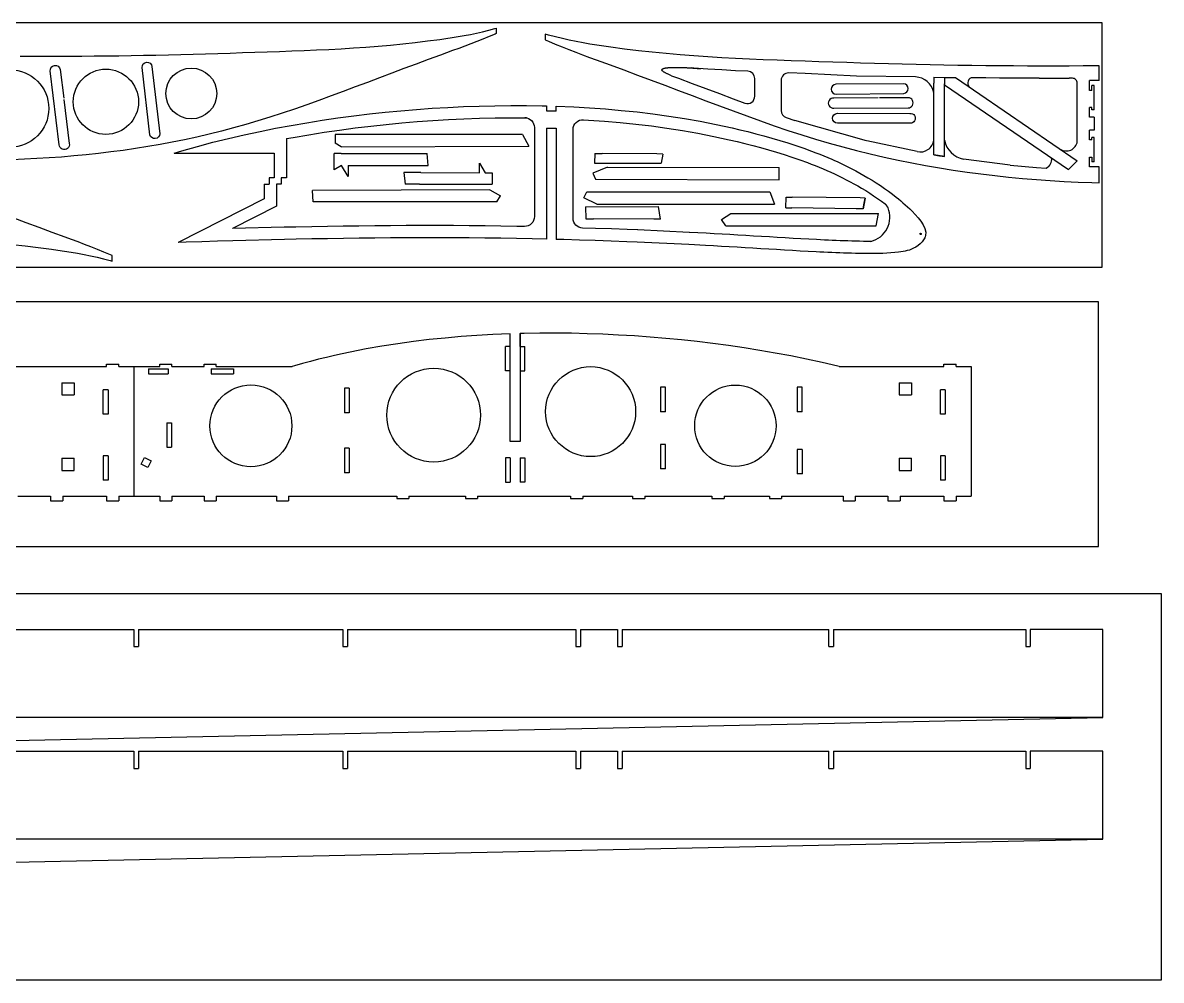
# Model space of a CAD drawing. Header units: inches. Extents: x 33 to 1703, y 106 to 883.
# Drawn here: x 592.9 to 1058.4, y 106.1 to 497.6 of the extents above; entities that cross this region are included whole.
import ezdxf

# ---------------------------------------------------------------- set-up
doc = ezdxf.new("R2010")
doc.units = ezdxf.units.IN
doc.header["$MEASUREMENT"] = 0
doc.layers.add('7', color=7, linetype='Continuous')

msp = doc.modelspace()

# ---------------------------------------------------------------- linework, layer by layer
for p, q in [((1034.3, 497.65), (34.3, 497.65)), ((1034.3, 397.65), (1034.3, 497.65)), ((34.3, 397.65), (1034.3, 397.65)), ((792.25, 326.39), (792.25, 370.48)), ((796.25, 370.67), (796.25, 326.39)), ((792.25, 365.31), (790.25, 365.31)), ((790.25, 355.31), (790.25, 365.31)), ((796.25, 365.31), (796.25, 361.46)), ((644.3, 356.08), (652.32, 356.08)), ((644.3, 356.08), (644.3, 354.08)), ((644.3, 354.08), (652.32, 354.08)), ((644.3, 354.08), (652.32, 354.08)), ((652.32, 356.08), (652.32, 354.08)), ((669.93, 356.08), (679.04, 356.08)), ((669.93, 356.08), (669.93, 354.08)), ((669.93, 354.08), (679.04, 354.08)), ((669.93, 354.08), (679.04, 354.08)), ((679.04, 356.08), (679.04, 354.08)), ((792.25, 355.31), (790.25, 355.31)), ((796.25, 326.39), (792.25, 326.39)), ((792.25, 319.76), (792.25, 309.76)), ((796.25, 319.76), (796.25, 314.91)), ((563.38, 249.51), (638.29, 249.51)), ((638.29, 249.51), (638.29, 242.51)), ((640.19, 249.51), (640.19, 242.51)), ((640.19, 249.51), (723.79, 249.51)), ((723.79, 249.51), (723.79, 242.51)), ((725.69, 249.51), (725.69, 242.51)), ((725.69, 249.51), (819.03, 249.51)), ((819.03, 249.51), (819.03, 242.51)), ((820.93, 249.51), (820.93, 242.51)), ((820.93, 249.51), (836.13, 249.51)), ((836.13, 249.51), (836.13, 242.51)), ((838.03, 249.51), (838.03, 242.51)), ((838.03, 249.51), (922.57, 249.51)), ((922.57, 242.51), (922.57, 249.51)), ((924.47, 249.51), (924.47, 242.51)), ((924.47, 249.51), (1003, 249.51)), ((1003, 249.51), (1003, 242.51)), ((1034.5, 249.51), (1004.9, 249.51)), ((1004.9, 249.51), (1004.9, 242.51)), ((1034.5, 213.48), (1034.5, 249.51)), ((638.29, 242.51), (640.19, 242.51)), ((723.79, 242.51), (725.69, 242.51)), ((819.03, 242.51), (820.93, 242.51)), ((836.13, 242.51), (838.03, 242.51)), ((922.57, 242.51), (924.47, 242.51)), ((1003, 242.51), (1004.9, 242.51)), ((1034.5, 213.48), (38.46, 213.48)), ((1034.5, 213.48), (479.5, 213.48)), ((536.48, 203.08), (1034.5, 213.48)), ((563.38, 199.74), (638.29, 199.74)), ((638.29, 199.74), (638.29, 192.74)), ((640.19, 199.74), (640.19, 192.74)), ((640.19, 199.74), (723.79, 199.74)), ((723.79, 199.74), (723.79, 192.74)), ((725.69, 199.74), (725.69, 192.74)), ((725.69, 199.74), (819.03, 199.74)), ((819.03, 199.74), (819.03, 192.74)), ((820.93, 199.74), (820.93, 192.74)), ((820.93, 199.74), (836.13, 199.74)), ((836.13, 199.74), (836.13, 192.74)), ((838.03, 199.74), (838.03, 192.74)), ((838.03, 199.74), (922.57, 199.74)), ((922.57, 192.74), (922.57, 199.74)), ((924.47, 199.74), (924.47, 192.74)), ((924.47, 199.74), (1003, 199.74)), ((1003, 199.74), (1003, 192.74)), ((1034.5, 199.74), (1004.9, 199.74)), ((1004.9, 199.74), (1004.9, 192.74)), ((1034.5, 163.71), (1034.5, 199.74)), ((638.29, 192.74), (640.19, 192.74)), ((723.79, 192.74), (725.69, 192.74)), ((819.03, 192.74), (820.93, 192.74)), ((836.13, 192.74), (838.03, 192.74)), ((922.57, 192.74), (924.47, 192.74)), ((1003, 192.74), (1004.9, 192.74)), ((1034.5, 163.71), (38.46, 163.71)), ((1034.5, 163.71), (479.5, 163.71)), ((536.48, 153.31), (1034.5, 163.71))]:
    msp.add_line(p, q)
at = {"color": 3}
for p, q in [((1033.07, 474), (1033.07, 480.02)), ((933.81, 475.85), (912.77, 476.91)), ((965.39, 475.38), (965.39, 472.91)), ((965.39, 475.38), (969.77, 475.31)), ((969.77, 475.31), (969.77, 472.28)), ((969.77, 475.31), (974.3, 475.24)), ((974.3, 475.24), (1024.08, 441.2)), ((1008.46, 474.93), (1020.73, 475.01)), ((969.85, 444.95), (969.77, 472.74)), ((969.77, 472.28), (1020.49, 437.6)), ((1029.07, 470), (1029.07, 474)), ((1033.07, 474), (1029.07, 474)), ((1031.07, 472), (1030.07, 472)), ((1030.07, 470), (1030.07, 472)), ((1031.07, 462), (1031.07, 472)), ((1030.07, 470), (1029.07, 470)), ((807, 463.67), (807, 461.58)), ((807, 461.58), (811, 461.58)), ((811, 461.49), (811, 463.49)), ((1029.07, 459), (1029.07, 463)), ((1030.07, 463), (1029.07, 463)), ((1030.07, 462), (1030.07, 463)), ((1031.07, 462), (1030.07, 462)), ((937.95, 449.43), (908.63, 457.73)), ((1031.07, 459), (1029.07, 459)), ((1031.07, 459), (1031.07, 453.75)), ((807, 454.49), (811, 454.49)), ((807, 454.49), (807, 409.14)), ((811, 454.49), (811, 409.04)), ((1029.07, 449.75), (1029.07, 453.75)), ((1031.07, 453.75), (1029.07, 453.75)), ((700.72, 450.25), (700.72, 434.23)), ((958.58, 445.01), (938.07, 449.39)), ((1030.07, 449.75), (1029.07, 449.75)), ((1031.07, 450.75), (1030.07, 450.75)), ((1030.07, 449.75), (1030.07, 450.75)), ((1031.07, 440.75), (1031.07, 450.75)), ((654.82, 444.37), (695.72, 444.37)), ((695.72, 444.37), (695.72, 434.23)), ((965.39, 443.68), (965.39, 446.51)), ((969.86, 442.94), (965.39, 443.68)), ((969.86, 442.94), (969.85, 444.95)), ((1029.07, 442.75), (1030.07, 442.75)), ((1029.07, 438.75), (1029.07, 442.75)), ((1030.07, 442.75), (1030.07, 440.75)), ((996.65, 439.4), (977.64, 441.91)), ((1020.49, 437.6), (1024.08, 441.2)), ((1033.07, 438.75), (1029.07, 438.75)), ((1031.07, 440.75), (1030.07, 440.75)), ((1033.07, 432.2), (1033.07, 438.75)), ((695.72, 434.23), (693.63, 434.23)), ((693.63, 434.23), (693.63, 431.69)), ((698.63, 434.23), (698.63, 431.69)), ((700.72, 434.23), (698.63, 434.23)), ((691.63, 431.69), (693.63, 431.69)), ((691.63, 431.69), (691.63, 425.67)), ((696.63, 431.69), (696.63, 422.61)), ((698.63, 431.69), (696.63, 431.69)), ((691.63, 425.67), (656.5, 407.78)), ((696.63, 422.61), (678.7, 413.47)), ((699.83, 414.01), (678.7, 413.47)), ((865.44, 411.93), (844.35, 412.92)), ((699.96, 409.02), (678.86, 408.48)), ((865.21, 406.94), (844.11, 407.92))]:
    msp.add_line(p, q, dxfattribs=at)
at = {"color": 4}
for p, q in [((720.61, 451.96), (720.6, 448.44)), ((725.9, 451.96), (720.61, 451.96)), ((797.2, 452), (725.9, 451.96)), ((797.2, 452), (799.78, 447.24)), ((723.07, 446.96), (720.6, 448.44)), ((723.07, 446.96), (799.78, 447.24)), ((720.26, 437.45), (720.18, 444.15)), ((723.15, 444.15), (720.19, 444.15)), ((723.15, 444.15), (758.21, 444.15)), ((758.71, 439.25), (758.21, 444.15)), ((826.82, 444.24), (826.7, 440.24)), ((826.83, 444.24), (829.89, 444.21)), ((852.18, 443.98), (829.89, 444.21)), ((854.68, 443.96), (852.18, 443.98)), ((854.68, 443.96), (853.99, 440.18)), ((723.29, 439.25), (720.26, 437.45)), ((723.29, 439.25), (723.29, 439.25)), ((726.01, 434.71), (723.29, 439.25)), ((726.01, 439.25), (758.71, 439.25)), ((726.01, 439.25), (726.01, 434.71)), ((779.63, 436.28), (779.63, 440.29)), ((779.63, 440.29), (781.94, 436.28)), ((832.02, 438.64), (825.97, 436.16)), ((826.7, 440.24), (853.99, 440.18)), ((832.02, 438.64), (902.25, 438.43)), ((902.19, 433.43), (902.25, 438.43)), ((755.69, 436.35), (748.68, 436.35)), ((748.68, 436.35), (749.33, 431.62)), ((755.69, 436.35), (779.63, 436.28)), ((781.94, 436.28), (784.83, 436.28)), ((784.83, 436.28), (784.84, 431.62)), ((825.97, 436.16), (827.05, 433.66)), ((827.05, 433.66), (902.19, 433.43)), ((783.91, 429.39), (711.41, 429.11)), ((711.61, 424.43), (711.41, 429.11)), ((755.12, 431.62), (749.33, 431.62)), ((755.12, 431.62), (779.86, 431.62)), ((779.86, 431.62), (784.84, 431.62)), ((783.91, 429.39), (788.25, 426.9)), ((822.28, 426.02), (823.51, 428.52)), ((823.51, 428.52), (898.41, 428.51)), ((898.41, 428.51), (900.28, 423.51)), ((786.8, 424.4), (711.61, 424.43)), ((786.8, 424.4), (788.25, 426.9)), ((827.6, 423.52), (822.28, 426.02)), ((904.86, 421.98), (905, 426.36)), ((905, 426.36), (907.56, 426.32)), ((935.35, 425.99), (907.56, 426.32)), ((937.36, 425.96), (935.35, 425.99)), ((937.36, 425.96), (936.56, 421.51)), ((823.05, 422.41), (852.91, 422.46)), ((823.05, 422.41), (823.21, 417.41)), ((827.6, 423.52), (900.28, 423.51)), ((853.7, 417.39), (852.91, 422.46)), ((878.68, 417.15), (882.46, 419.65)), ((882.46, 419.65), (942.77, 419.64)), ((904.86, 421.98), (907.33, 421.95)), ((936.56, 421.51), (933.73, 421.55)), ((941.84, 414.64), (942.77, 419.64)), ((823.21, 417.41), (826.27, 417.41)), ((850.93, 417.38), (826.27, 417.41)), ((853.72, 417.39), (850.93, 417.38)), ((880.39, 414.65), (878.68, 417.15)), ((880.39, 414.65), (941.84, 414.64))]:
    msp.add_line(p, q, dxfattribs=at)
at = {"color": 7}
for p, q in [((1032.82, 383.47), (32.85, 383.47)), ((1032.82, 283.47), (1032.82, 383.47)), ((796.25, 365.31), (796.25, 370.54)), ((796.25, 365.31), (798.25, 365.31)), ((798.25, 355.31), (798.25, 365.31)), ((796.25, 361.46), (796.25, 355.31)), ((584.4, 357.08), (627.14, 357.08)), ((627.14, 357.08), (627.14, 358.08)), ((627.14, 358.08), (632.14, 358.08)), ((632.14, 357.08), (632.14, 358.08)), ((632.14, 357.08), (638.31, 357.08)), ((638.31, 357.08), (638.31, 304.08)), ((638.31, 357.08), (648.92, 357.08)), ((638.31, 357.08), (638.31, 304.08)), ((648.92, 357.08), (648.92, 358.08)), ((648.92, 358.08), (653.92, 358.08)), ((653.92, 357.08), (653.92, 358.08)), ((653.92, 357.08), (667.03, 357.08)), ((667.03, 358.08), (672.03, 358.08)), ((667.03, 357.08), (667.03, 358.08)), ((672.03, 357.08), (672.03, 358.08)), ((672.03, 357.08), (703.06, 357.08)), ((796.25, 355.31), (798.25, 355.31)), ((926.76, 357.08), (969.51, 357.08)), ((969.51, 357.08), (969.51, 358.08)), ((969.51, 358.08), (974.51, 358.08)), ((974.51, 357.08), (974.51, 358.08)), ((974.51, 357.08), (980.68, 357.08)), ((980.68, 357.08), (980.68, 304.08)), ((608.88, 350.43), (608.88, 345.43)), ((608.88, 350.43), (613.88, 350.43)), ((613.88, 350.43), (613.88, 345.43)), ((951.25, 350.43), (951.25, 345.43)), ((951.25, 350.43), (956.25, 350.43)), ((956.25, 350.43), (956.25, 345.43)), ((608.88, 345.43), (613.88, 345.43)), ((627.76, 347.58), (625.76, 347.58)), ((625.76, 337.58), (625.76, 347.58)), ((627.76, 347.58), (627.76, 337.58)), ((726.41, 348.19), (724.41, 348.19)), ((724.41, 348.19), (724.41, 338.19)), ((726.41, 348.19), (726.41, 338.19)), ((855.74, 348.58), (853.74, 348.58)), ((853.74, 348.58), (853.74, 338.58)), ((855.74, 338.58), (855.74, 348.58)), ((911.62, 348.58), (909.62, 348.58)), ((909.62, 348.58), (909.62, 338.58)), ((911.62, 338.58), (911.62, 348.58)), ((951.25, 345.43), (956.25, 345.43)), ((970.13, 347.58), (968.13, 347.58)), ((968.13, 337.58), (968.13, 347.58)), ((970.13, 347.58), (970.13, 337.58)), ((627.76, 337.58), (625.76, 337.58)), ((726.41, 338.19), (724.41, 338.19)), ((855.74, 338.58), (853.74, 338.58)), ((911.62, 338.58), (909.62, 338.58)), ((970.13, 337.58), (968.13, 337.58)), ((651.75, 334.08), (653.75, 334.08)), ((651.75, 334.08), (651.75, 324.08)), ((653.75, 334.08), (653.75, 324.08)), ((651.75, 324.08), (653.75, 324.08)), ((726.41, 323.64), (724.41, 323.64)), ((724.41, 323.64), (724.41, 313.64)), ((726.41, 323.64), (726.41, 313.64)), ((855.74, 325.16), (853.74, 325.16)), ((853.74, 325.16), (853.74, 315.16)), ((855.74, 315.16), (855.74, 325.16)), ((911.62, 323.14), (909.62, 323.14)), ((909.62, 323.14), (909.62, 313.14)), ((911.68, 313.14), (911.68, 323.14)), ((608.88, 319.52), (613.88, 319.52)), ((608.88, 319.52), (608.88, 314.52)), ((613.88, 314.52), (613.88, 319.52)), ((627.76, 320.58), (625.76, 320.58)), ((625.76, 320.58), (625.76, 310.58)), ((627.76, 320.58), (627.76, 310.58)), ((641.36, 317.11), (642.65, 319.81)), ((644.06, 315.81), (641.36, 317.11)), ((642.65, 319.81), (645.36, 318.52)), ((645.36, 318.52), (644.06, 315.81)), ((792.25, 319.76), (790.25, 319.76)), ((790.25, 319.76), (790.25, 309.76)), ((796.25, 319.76), (798.25, 319.76)), ((798.25, 319.76), (798.25, 309.76)), ((951.25, 319.52), (956.25, 319.52)), ((951.25, 319.52), (951.25, 314.52)), ((956.25, 314.52), (956.25, 319.52)), ((970.13, 320.58), (968.13, 320.58)), ((968.13, 320.58), (968.13, 310.58)), ((970.13, 320.58), (970.13, 310.58)), ((608.88, 314.52), (613.88, 314.52)), ((726.41, 313.64), (724.41, 313.64)), ((796.25, 314.91), (796.25, 309.76)), ((855.74, 315.16), (853.74, 315.16)), ((911.68, 313.14), (909.62, 313.14)), ((951.25, 314.52), (956.25, 314.52)), ((627.76, 310.58), (625.76, 310.58)), ((790.25, 309.76), (792.25, 309.76)), ((798.25, 309.76), (796.25, 309.76)), ((970.13, 310.58), (968.13, 310.58)), ((590.95, 304.08), (604.29, 304.08)), ((604.29, 304.08), (604.29, 302.08)), ((609.29, 304.08), (627.14, 304.08)), ((609.29, 304.08), (609.29, 302.08)), ((627.14, 304.08), (627.14, 302.08)), ((632.14, 304.08), (638.31, 304.08)), ((632.14, 304.08), (632.14, 302.08)), ((638.31, 304.08), (648.92, 304.08)), ((648.92, 304.08), (648.92, 302.08)), ((653.92, 304.08), (667.03, 304.08)), ((653.92, 304.08), (653.92, 302.08)), ((667.03, 304.08), (667.03, 302.08)), ((672.03, 304.08), (696.59, 304.08)), ((672.03, 304.08), (672.03, 302.08)), ((696.59, 304.08), (696.59, 302.08)), ((701.59, 304.08), (745.83, 304.08)), ((701.59, 304.08), (701.59, 302.08)), ((745.83, 304.08), (745.83, 303.08)), ((745.83, 303.08), (750.83, 303.08)), ((750.83, 304.08), (773.9, 304.08)), ((750.83, 304.08), (750.83, 303.08)), ((773.9, 304.08), (773.9, 303.08)), ((773.9, 303.08), (778.9, 303.08)), ((778.9, 304.08), (816.85, 304.08)), ((778.9, 304.08), (778.9, 303.08)), ((816.85, 304.08), (816.85, 303.08)), ((816.85, 303.08), (821.85, 303.08)), ((821.85, 304.08), (842.24, 304.08)), ((821.85, 304.08), (821.85, 303.08)), ((842.24, 304.08), (842.24, 303.08)), ((842.24, 303.08), (847.24, 303.08)), ((847.24, 304.08), (874.7, 304.08)), ((847.24, 304.08), (847.24, 303.08)), ((874.7, 304.08), (874.7, 303.08)), ((874.7, 303.08), (879.7, 303.08)), ((879.7, 304.08), (898.21, 304.08)), ((879.7, 304.08), (879.7, 303.08)), ((898.21, 304.08), (898.21, 303.08)), ((898.21, 303.08), (903.21, 303.08)), ((903.21, 304.08), (928.31, 304.08)), ((903.21, 304.08), (903.21, 303.08)), ((928.31, 304.08), (928.31, 302.08)), ((933.31, 304.08), (946.65, 304.08)), ((933.31, 304.08), (933.31, 302.08)), ((946.65, 304.08), (946.65, 302.08)), ((951.65, 304.08), (969.51, 304.08)), ((951.65, 304.08), (951.65, 302.08)), ((969.51, 304.08), (969.51, 302.08)), ((974.51, 304.08), (980.68, 304.08)), ((974.51, 304.08), (974.51, 302.08)), ((604.29, 302.08), (609.29, 302.08)), ((627.14, 302.08), (632.14, 302.08)), ((648.92, 302.08), (653.92, 302.08)), ((667.03, 302.08), (672.03, 302.08)), ((696.59, 302.08), (701.59, 302.08)), ((928.31, 302.08), (933.31, 302.08)), ((946.65, 302.08), (951.65, 302.08)), ((969.51, 302.08), (974.51, 302.08)), ((32.82, 283.47), (1032.82, 283.47))]:
    msp.add_line(p, q, dxfattribs=at)
at = {"color": 3}
for points in [[(604.14, 477.9, -1), (608.2, 478.49), (609.63, 466.84)], [(645.73, 479.75), (648.89, 452.28, -0.901358), (644.91, 451.87), (641.75, 479.34, -1), (645.73, 479.72)], [(609.69, 466.33), (611.91, 448.32, -1.103481), (607.85, 447.77), (604.13, 477.94)]]:
    msp.add_lwpolyline(points, format="xyb", dxfattribs=at)
at = {"color": 4}
for points in [[(925.5, 468.5), (953.15, 468.71, 0.901358), (953.08, 472.71), (925.43, 472.5, 1), (925.54, 468.5)], [(942.72, 466.91), (924.57, 466.83, 1.103481), (924.54, 462.73), (954.93, 462.86)], [(954.89, 462.86, 1), (954.96, 466.96), (943.22, 466.91)], [(926.07, 456.61, -1), (925.99, 460.61), (955.65, 460.58, -1.103481), (955.69, 456.58), (926.03, 456.61)]]:
    msp.add_lwpolyline(points, format="xyb", dxfattribs=at)
msp.add_lwpolyline([(33.34, 264.29), (1058.43, 264.29), (1058.43, 106.09), (33.34, 106.09)], close=True)
at = {"color": 3}
for points in [[(858.24, 476.01, 0), (857.93, 476.13, 0), (857.63, 476.25, 0), (857.35, 476.37, 0), (857.08, 476.48, 0), (856.82, 476.59, 0), (856.57, 476.7, 0), (856.34, 476.81, 0), (856.13, 476.91, 0), (855.92, 477.01, 0), (855.73, 477.11, 0), (855.55, 477.2, 0), (855.39, 477.3, 0), (855.23, 477.39, 0), (855.09, 477.47, 0), (854.96, 477.56, 0), (854.84, 477.64, 0), (854.74, 477.72, 0), (854.64, 477.8, 0), (854.56, 477.88, 0), (854.48, 477.95, 0), (854.42, 478.02, 0), (854.37, 478.09, 0), (854.33, 478.16, 0), (854.3, 478.22, 0), (854.28, 478.29, 0), (854.26, 478.35, 0), (854.26, 478.41, 0), (854.27, 478.46, 0), (854.29, 478.52, 0), (854.31, 478.57, 0), (854.35, 478.62, 0), (854.39, 478.67, 0), (854.44, 478.72, 0), (854.5, 478.77, 0), (854.57, 478.81, 0), (854.65, 478.85, 0), (854.73, 478.89, 0), (854.82, 478.93, 0), (854.92, 478.97, 0), (855.03, 479, 0), (855.14, 479.03, 0), (855.26, 479.06, 0), (855.39, 479.1, 0), (855.52, 479.12, 0), (855.66, 479.15, 0), (855.8, 479.18, 0), (855.95, 479.2, 0), (856.11, 479.22, 0), (856.27, 479.24, 0), (856.44, 479.26, 0), (856.61, 479.28, 0), (856.79, 479.3, 0), (856.97, 479.31, 0), (857.16, 479.33, 0), (857.35, 479.34, 0), (857.54, 479.35, 0), (857.74, 479.36, 0), (857.94, 479.37, 0), (858.15, 479.38, 0), (858.36, 479.39, 0), (858.57, 479.4, 0), (858.79, 479.4, 0), (859.01, 479.41, 0), (859.23, 479.41, 0), (859.45, 479.41, 0), (859.68, 479.41, 0), (859.9, 479.41, 0), (860.13, 479.41, 0), (860.37, 479.41, 0), (860.6, 479.41, 0), (860.83, 479.41, 0), (861.07, 479.4, 0), (861.3, 479.4, 0), (861.54, 479.39, 0), (861.78, 479.39, 0), (862.02, 479.38, 0), (862.25, 479.38, 0), (862.49, 479.37, 0), (862.73, 479.36, 0), (862.97, 479.35, 0), (863.2, 479.34, 0), (863.44, 479.33, 0), (863.67, 479.32, 0), (863.91, 479.31, 0), (864.14, 479.3, 0), (864.37, 479.29, 0), (864.6, 479.28, 0), (864.83, 479.27, 0), (865.05, 479.25, 0), (865.28, 479.24, 0), (865.5, 479.23, 0), (865.71, 479.22, 0), (865.93, 479.2, 0), (866.14, 479.19, 0), (866.35, 479.18, 0), (866.55, 479.16, 0), (866.75, 479.15, 0), (866.95, 479.14, 0), (867.15, 479.13, 0), (867.34, 479.11, 0), (867.52, 479.1, 0), (867.7, 479.09, 0), (867.88, 479.07, 0), (868.05, 479.06, 0), (868.21, 479.05, 0), (868.37, 479.04, 0), (868.53, 479.02, 0), (868.68, 479.01, 0), (868.82, 479, 0), (868.96, 478.99, 0), (869.09, 478.98, 0), (869.21, 478.97, 0), (869.33, 478.96, 0), (869.44, 478.95, 0), (869.54, 478.94, 0), (869.64, 478.93, 0), (869.73, 478.92, 0), (869.81, 478.92, 0), (869.89, 478.91, 0), (869.95, 478.9, 0), (870.01, 478.9, 0), (870.06, 478.89, 0), (870.1, 478.89, 0), (870.13, 478.89, 0), (870.15, 478.88, 0), (870.17, 478.88, 0), (870.17, 478.88, 0)], [(946.76, 421.96, 0), (946.75, 421.97, 0), (946.75, 421.98, 0), (946.74, 421.99, 0), (946.73, 422, 0), (946.73, 422.01, 0), (946.72, 422.02, 0), (946.72, 422.03, 0), (946.71, 422.04, 0), (946.7, 422.05, 0), (946.7, 422.06, 0), (946.69, 422.07, 0), (946.69, 422.08, 0), (946.68, 422.09, 0), (946.68, 422.1, 0), (946.67, 422.11, 0), (946.66, 422.12, 0), (946.66, 422.13, 0), (946.65, 422.14, 0), (946.65, 422.15, 0), (946.64, 422.16, 0), (946.63, 422.17, 0), (946.63, 422.18, 0), (946.62, 422.19, 0), (946.62, 422.2, 0), (946.61, 422.21, 0), (946.6, 422.22, 0), (946.6, 422.23, 0), (946.59, 422.24, 0), (946.59, 422.25, 0), (946.58, 422.26, 0), (946.57, 422.27, 0), (946.57, 422.28, 0), (946.56, 422.29, 0), (946.56, 422.29, 0), (946.55, 422.3, 0), (946.54, 422.31, 0), (946.54, 422.32, 0), (946.53, 422.33, 0), (946.53, 422.34, 0), (946.52, 422.35, 0), (946.51, 422.36, 0), (946.51, 422.37, 0), (946.5, 422.38, 0), (946.49, 422.39, 0), (946.49, 422.4, 0), (946.48, 422.41, 0), (946.48, 422.42, 0), (946.47, 422.43, 0), (946.46, 422.44, 0), (946.46, 422.45, 0), (946.45, 422.46, 0), (946.44, 422.47, 0), (946.44, 422.48, 0), (946.43, 422.49, 0), (946.43, 422.5, 0), (946.42, 422.51, 0), (946.41, 422.52, 0), (946.41, 422.52, 0), (946.4, 422.53, 0), (946.39, 422.54, 0), (946.39, 422.55, 0), (946.38, 422.56, 0), (946.37, 422.57, 0), (946.37, 422.58, 0), (946.36, 422.59, 0), (946.36, 422.6, 0), (946.35, 422.61, 0), (946.34, 422.62, 0), (946.34, 422.63, 0), (946.33, 422.64, 0), (946.32, 422.65, 0), (946.32, 422.66, 0), (946.31, 422.67, 0), (946.3, 422.67, 0), (946.3, 422.68, 0), (946.29, 422.69, 0), (946.28, 422.7, 0), (946.28, 422.71, 0), (946.27, 422.72, 0), (946.26, 422.73, 0), (946.26, 422.74, 0), (946.25, 422.75, 0), (946.24, 422.76, 0), (946.24, 422.77, 0), (946.23, 422.78, 0), (946.22, 422.79, 0), (946.22, 422.79, 0), (946.21, 422.8, 0), (946.2, 422.81, 0), (946.2, 422.82, 0), (946.19, 422.83, 0), (946.18, 422.84, 0), (946.17, 422.85, 0), (946.17, 422.86, 0), (946.16, 422.87, 0), (946.15, 422.88, 0), (946.15, 422.89, 0), (946.14, 422.89, 0), (946.13, 422.9, 0), (946.13, 422.91, 0), (946.12, 422.92, 0), (946.11, 422.93, 0), (946.1, 422.94, 0), (946.1, 422.95, 0), (946.09, 422.96, 0), (946.08, 422.97, 0), (946.08, 422.98, 0), (946.07, 422.98, 0), (946.06, 422.99, 0), (946.05, 423, 0), (946.05, 423.01, 0), (946.04, 423.02, 0), (946.03, 423.03, 0), (946.02, 423.04, 0), (946.02, 423.05, 0), (946.01, 423.06, 0), (946, 423.06, 0), (946, 423.07, 0), (945.99, 423.08, 0), (945.98, 423.09, 0), (945.97, 423.1, 0), (945.97, 423.11, 0), (945.96, 423.12, 0), (945.95, 423.12, 0), (945.94, 423.13, 0), (945.94, 423.14, 0), (945.93, 423.15, 0), (945.92, 423.16, 0), (945.91, 423.17, 0), (945.91, 423.18, 0), (945.9, 423.18, 0), (945.89, 423.19, 0), (945.88, 423.2, 0), (945.88, 423.21, 0), (945.87, 423.22, 0), (945.86, 423.23, 0), (945.85, 423.24, 0), (945.84, 423.24, 0), (945.84, 423.25, 0), (945.83, 423.26, 0), (945.82, 423.27, 0), (945.81, 423.28, 0), (945.81, 423.29, 0), (945.8, 423.29, 0), (945.79, 423.3, 0), (945.78, 423.31, 0), (945.77, 423.32, 0), (945.77, 423.33, 0), (945.76, 423.34, 0), (945.75, 423.34, 0), (945.74, 423.35, 0), (945.73, 423.36, 0), (945.73, 423.37, 0), (945.72, 423.38, 0), (945.71, 423.38, 0), (945.7, 423.39, 0), (945.69, 423.4, 0), (945.69, 423.41, 0), (945.68, 423.42, 0)]]:
    msp.add_polyline3d(points, dxfattribs=at)
for centre, radius in [((587.66, 462.59), 15.88), ((626.88, 465.34), 13.35), ((661.81, 468.71), 10.4), ((960.01, 411.29), 0.3)]:
    msp.add_circle(centre, radius, dxfattribs=at)
at = {"color": 7}
for centre, radius in [((760.93, 337.18), 19.17), ((825.1, 338.62), 18.39), ((686.19, 332.81), 16.75), ((884.3, 332.83), 16.64)]:
    msp.add_circle(centre, radius, dxfattribs=at)
at = {"color": 3}
for centre, radius, start, end in [((957.6, 467.56), 7.93, 10.8574, 87.679), ((981.64, 473.02), 2.31, 112.6669, 237.8167), ((959.96, 450.31), 5.47, 255.4391, 352.8585), ((979.24, 451.33), 9.56, 190.3079, 260.3386), ((1019.62, 449.73), 4.53, 237.0489, 352.1955), ((1009.64, 441.79), 4, 296.267, 7.4188), ((937.16, 418.21), 10.3, 284.3707, 21.385)]:
    msp.add_arc(centre, radius, start, end, dxfattribs=at)
at = {"layer": '7', "color": 3, "linetype": 'Continuous'}
for points in [[(591.78, 484.04), (596.84, 484.01), (601.89, 484), (606.95, 484), (612, 484.01), (617.06, 484.04), (622.12, 484.07), (627.17, 484.13), (632.22, 484.19), (637.27, 484.26), (642.32, 484.35), (647.37, 484.45), (652.43, 484.56), (657.48, 484.68), (662.53, 484.81), (667.58, 484.95), (672.63, 485.1), (677.68, 485.26), (682.72, 485.42), (687.77, 485.59), (692.82, 485.76), (697.87, 485.93), (702.92, 486.12), (707.97, 486.31), (713.01, 486.53), (718.06, 486.77), (723.1, 487.05), (728.14, 487.36), (733.19, 487.71), (738.23, 488.1), (743.27, 488.55), (748.31, 489.04), (753.34, 489.59), (758.36, 490.19), (763.38, 490.85), (765.91, 491.21), (768.43, 491.59), (770.95, 492), (773.46, 492.43), (775.96, 492.9), (778.46, 493.42), (780.94, 493.97), (783.46, 494.6), (785.97, 495.26), (786.54, 495.43), (786.54, 493.22)], [(786.54, 493.22), (786.07, 493.01), (783.57, 491.97), (781.07, 490.96), (778.6, 489.98), (776.12, 489.03), (773.64, 488.09), (771.15, 487.16), (768.65, 486.25), (766.16, 485.33), (763.66, 484.42), (758.68, 482.58), (753.7, 480.74), (748.72, 478.88), (743.75, 477.01), (738.78, 475.14), (733.81, 473.27), (728.84, 471.4), (723.89, 469.54), (718.94, 467.7), (713.98, 465.88), (709.01, 464.09), (704.02, 462.34), (699.02, 460.65), (693.99, 459.01), (689.05, 457.48), (684.09, 456.02), (679.11, 454.63), (674.11, 453.31), (669.09, 452.07), (664.06, 450.9), (659, 449.8), (654.02, 448.79), (649.02, 447.86), (644.01, 446.99), (638.98, 446.2), (633.95, 445.47), (628.91, 444.8), (623.86, 444.19), (618.83, 443.65), (613.8, 443.16), (608.76, 442.74), (603.72, 442.37), (598.68, 442.07), (593.63, 441.83), (588.58, 441.65)], [(1033.07, 480.02), (1026.49, 479.98), (1020.8, 479.95), (1015.11, 479.93), (1009.42, 479.93), (1003.73, 479.94), (998.04, 479.97), (992.35, 480.02), (986.66, 480.07), (980.97, 480.15), (975.29, 480.23), (969.6, 480.33), (963.92, 480.44), (958.23, 480.56), (952.55, 480.7), (946.86, 480.84), (941.18, 481), (935.5, 481.17), (929.82, 481.35), (924.13, 481.53), (918.45, 481.72), (912.77, 481.91), (907.08, 482.11), (901.4, 482.32), (895.72, 482.54), (890.04, 482.78), (884.37, 483.05), (878.69, 483.36), (873.02, 483.71), (867.33, 484.1), (861.66, 484.55), (855.99, 485.05), (850.32, 485.6), (844.66, 486.22), (839.01, 486.9), (833.36, 487.65), (830.51, 488.05), (827.67, 488.47), (824.84, 488.93), (822.02, 489.42), (819.2, 489.95), (816.39, 490.53), (813.59, 491.16), (810.76, 491.86), (807.93, 492.61), (806.49, 493.04), (806.49, 490.65)], [(806.49, 490.65), (807.83, 490.07), (810.63, 488.91), (813.45, 487.76), (816.23, 486.67), (819.02, 485.59), (821.81, 484.54), (824.62, 483.49), (827.42, 482.46), (833.04, 480.41), (838.65, 478.34), (844.26, 476.26), (849.85, 474.17), (855.45, 472.07), (861.04, 469.96), (866.63, 467.85), (872.23, 465.75), (877.8, 463.66), (883.38, 461.58), (888.96, 459.53), (894.55, 457.52), (900.16, 455.56), (905.8, 453.65), (911.45, 451.81), (917.01, 450.09), (922.6, 448.45), (928.2, 446.88), (933.83, 445.4), (939.47, 443.99), (945.14, 442.67), (950.83, 441.44), (956.44, 440.31), (962.07, 439.26), (967.71, 438.28), (973.36, 437.39), (979.03, 436.56), (984.7, 435.81), (990.39, 435.13), (996.04, 434.52), (1001.71, 433.97), (1007.37, 433.49), (1013.05, 433.08), (1018.72, 432.74), (1024.41, 432.47), (1030.09, 432.26), (1033.07, 432.2)], [(957.92, 475.49), (933.81, 475.85)], [(1008.46, 474.93), (1003.73, 474.94), (998.04, 474.97), (992.35, 475.02), (986.66, 475.07), (980.75, 475.15)], [(965.39, 446.51), (965.39, 472.91)], [(1024.1, 449.12), (1024.1, 472.95)], [(654.82, 444.37), (657.97, 445.3), (664.31, 447.07), (670.68, 448.75), (677.06, 450.33), (683.47, 451.82), (689.91, 453.22), (696.25, 454.5), (702.61, 455.69), (708.99, 456.79), (715.38, 457.8), (721.79, 458.74), (728.21, 459.58), (734.64, 460.36), (741.03, 461.05), (747.44, 461.67), (753.85, 462.21), (760.26, 462.67), (766.68, 463.06), (773.11, 463.37), (779.54, 463.6), (785.98, 463.74), (792.42, 463.81), (798.86, 463.79), (805.3, 463.69), (807, 463.67)], [(811, 463.49), (818.18, 463.23), (824.61, 462.86), (831.12, 462.39), (837.62, 461.83), (844.1, 461.16), (850.58, 460.39), (857.03, 459.5), (863.47, 458.49), (869.9, 457.37), (873.17, 456.74), (876.43, 456.09), (879.69, 455.4), (882.94, 454.67), (886.18, 453.91), (889.41, 453.12), (892.64, 452.29), (895.94, 451.4), (899.23, 450.47), (902.51, 449.5), (905.77, 448.48), (909.02, 447.42), (912.26, 446.3), (915.47, 445.13), (917.13, 444.5), (918.79, 443.86)], [(918.79, 443.86), (920.44, 443.2), (922.08, 442.52), (923.71, 441.82), (924.52, 441.47), (926.14, 440.74), (928.62, 439.58), (930.29, 438.76), (931.94, 437.92), (933.59, 437.05), (935.22, 436.16), (936.85, 435.24), (938.47, 434.29), (940.21, 433.24), (941.93, 432.15), (943.63, 431.04), (945.3, 429.89), (946.93, 428.73), (948.53, 427.54), (950.08, 426.33), (951, 425.58), (951.92, 424.81), (952.82, 424.03), (953.73, 423.21), (954.64, 422.37), (955.57, 421.49), (956.52, 420.56), (957.8, 419.26), (959.04, 417.89), (960.18, 416.47), (961.12, 415.02), (961.8, 413.54), (962.12, 412.07), (962.02, 410.61), (961.84, 410.09)], [(965.39, 443.68), (967.71, 443.28), (969.86, 442.94)], [(916.95, 439.21), (918.55, 438.57), (920.14, 437.91), (921.72, 437.23), (923.28, 436.54), (924.84, 435.84), (926.45, 435.07), (928.06, 434.29), (929.65, 433.48), (931.23, 432.65), (932.79, 431.79), (934.35, 430.91), (935.91, 430), (937.57, 428.99), (939.22, 427.95), (940.84, 426.88), (942.43, 425.79), (943.99, 424.69), (945.49, 423.56), (945.68, 423.42)], [(996.65, 439.4), (1007.37, 438.49), (1011.41, 438.2)], [(1033.07, 432.2), (1033.07, 432.2)], [(629.41, 402.48), (628.76, 402.76), (626.1, 403.86), (623.44, 404.94), (620.8, 405.98), (618.16, 407), (615.51, 408), (612.86, 408.99), (610.2, 409.96), (604.89, 411.91), (599.57, 413.87), (594.27, 415.84), (588.97, 417.82)], [(807, 409.14), (801.22, 409.27), (794.78, 409.39), (788.34, 409.5), (781.9, 409.58), (775.46, 409.63), (769.03, 409.67), (762.59, 409.69), (756.16, 409.7), (749.72, 409.68), (743.29, 409.65), (736.85, 409.6), (730.42, 409.53), (723.99, 409.45), (717.56, 409.35), (711.13, 409.24), (704.7, 409.12), (699.96, 409.02)], [(961.84, 410.09), (961.72, 409.72), (961.24, 408.85), (960.61, 408.03), (959.87, 407.26), (959.03, 406.55), (958.13, 405.93), (957.18, 405.4), (956.33, 405.01), (955.47, 404.7), (954.6, 404.45), (953.72, 404.25), (952.84, 404.09), (951.95, 403.96), (951.06, 403.86), (949.46, 403.69), (947.86, 403.55), (946.26, 403.44), (944.65, 403.35), (943.05, 403.29), (941.43, 403.25), (939.82, 403.23), (938.21, 403.23), (936.6, 403.24), (934.99, 403.27), (933.38, 403.31), (931.77, 403.36), (930.16, 403.41), (928.55, 403.47), (926.94, 403.53), (925.33, 403.6), (923.72, 403.66), (922.11, 403.73), (920.49, 403.8), (918.88, 403.88), (917.27, 403.95), (914.04, 404.12), (910.82, 404.29), (907.59, 404.48), (904.37, 404.67), (901.14, 404.86), (897.92, 405.06), (894.69, 405.26), (891.47, 405.45), (888.24, 405.65), (885.02, 405.84), (881.79, 406.03), (878.57, 406.21), (875.34, 406.39), (872.11, 406.57), (865.21, 406.94)], [(939.79, 408.23), (938.23, 408.23), (936.66, 408.24), (935.09, 408.27), (933.52, 408.3), (931.93, 408.35), (930.34, 408.41), (928.74, 408.47), (927.13, 408.53), (925.53, 408.59), (923.93, 408.66), (922.32, 408.73), (920.72, 408.8), (919.12, 408.87), (917.52, 408.95), (914.3, 409.11), (911.09, 409.28), (907.88, 409.47), (904.67, 409.66), (901.44, 409.85), (898.22, 410.05), (895, 410.25), (891.77, 410.44), (888.54, 410.64), (885.31, 410.83), (882.08, 411.02), (878.85, 411.2), (875.62, 411.38), (872.38, 411.56), (865.47, 411.93)], [(588.53, 406.99), (593.88, 406.41), (599.24, 405.76), (604.59, 405.06), (607.28, 404.68), (609.97, 404.27), (612.65, 403.84), (615.32, 403.38), (617.99, 402.87), (620.65, 402.33), (623.29, 401.73), (625.98, 401.07), (628.66, 400.36), (629.41, 400.13), (629.41, 402.48)], [(678.86, 408.48), (672.56, 408.29), (666.14, 408.09), (659.71, 407.89), (656.5, 407.78)], [(844.11, 407.92), (839.88, 408.1), (833.44, 408.35), (826.98, 408.57), (820.54, 408.78), (814.1, 408.96), (811, 409.04)]]:
    msp.add_lwpolyline(points, dxfattribs=at)
for points in [[(858.24, 476.01), (861.04, 474.96), (866.63, 472.85), (872.23, 470.75), (877.8, 468.66), (883.38, 466.58), (888.21, 464.81, 0.521393), (892.25, 467.62), (892.25, 474.82, 0.400214), (889.39, 477.81), (884.37, 478.05), (878.69, 478.36), (873.02, 478.71), (867.33, 479.1), (866.5, 479.17)], [(912.77, 476.91), (906.12, 477.14, 0.424404), (903.02, 474.14), (903.02, 461.73, 0.324903), (905.09, 458.88), (908.63, 457.73)], [(1024.1, 472.95, 0.415133), (1022.1, 474.95), (1020.73, 475.01)], [(700.72, 450.25), (703.5, 450.77), (709.81, 451.86), (716.14, 452.86), (722.48, 453.78), (728.83, 454.62), (735.2, 455.39), (741.54, 456.08), (747.89, 456.69), (754.24, 457.22), (760.59, 457.68), (766.95, 458.07), (773.32, 458.37), (779.68, 458.6), (786.06, 458.75), (792.44, 458.81), (798.82, 458.79), (798.17, 458.8, -0.409621), (802.11, 454.81), (802.11, 418.37, -0.416412), (798.08, 414.37), (794.87, 414.39), (788.41, 414.49), (781.95, 414.57), (775.5, 414.63), (769.05, 414.67), (762.6, 414.69), (756.15, 414.7), (749.71, 414.68), (743.26, 414.65), (736.81, 414.6), (730.36, 414.53), (723.92, 414.45), (717.48, 414.35), (711.04, 414.24), (704.6, 414.12), (699.85, 414.02)], [(844.32, 412.92), (840.08, 413.09), (833.62, 413.34), (827.15, 413.57), (821.84, 413.69, -0.407834), (817.93, 417.69), (817.93, 454, -0.431075), (822.16, 457.99), (824.29, 457.87), (830.72, 457.41), (837.14, 456.85), (843.55, 456.19), (849.94, 455.43), (856.31, 454.55), (862.66, 453.56), (869, 452.45), (872.21, 451.84), (875.42, 451.19), (878.63, 450.51), (881.82, 449.8), (885.01, 449.05), (888.19, 448.27), (891.37, 447.45), (894.61, 446.58), (897.84, 445.67), (901.06, 444.72), (904.25, 443.72), (907.43, 442.68), (910.59, 441.59), (913.73, 440.44), (915.34, 439.83), (916.95, 439.21)]]:
    msp.add_lwpolyline(points, format="xyb", dxfattribs=at)
at = {"layer": '7', "color": 4, "linetype": 'Continuous'}
for points in [[(936.56, 421.51), (936.99, 423.82), (937.36, 425.96)], [(933.73, 421.55), (907.33, 421.95)]]:
    msp.add_lwpolyline(points, dxfattribs=at)
at = {"layer": '7', "color": 7, "linetype": 'Continuous'}
for points in [[(792.25, 370.48), (785.07, 370.12), (778.63, 369.75), (772.12, 369.29), (765.63, 368.72), (759.14, 368.05), (752.67, 367.28), (746.21, 366.39), (739.77, 365.38), (733.35, 364.26), (730.08, 363.64), (726.81, 362.98), (723.56, 362.29), (720.31, 361.56), (717.06, 360.81), (713.83, 360.01), (710.61, 359.18), (707.3, 358.29), (704.01, 357.36), (703.06, 357.08)], [(926.76, 357.08), (926.18, 357.22), (919.77, 358.72), (913.34, 360.11), (906.99, 361.39), (900.63, 362.58), (894.25, 363.68), (887.86, 364.7), (881.45, 365.63), (875.04, 366.48), (868.61, 367.25), (862.21, 367.94), (855.81, 368.56), (849.4, 369.1), (842.98, 369.56), (836.56, 369.95), (830.14, 370.26), (823.71, 370.49), (817.26, 370.64), (810.82, 370.7), (804.38, 370.69), (797.94, 370.59), (796.25, 370.54)]]:
    msp.add_lwpolyline(points, dxfattribs=at)

doc.saveas('drawing.dxf')
